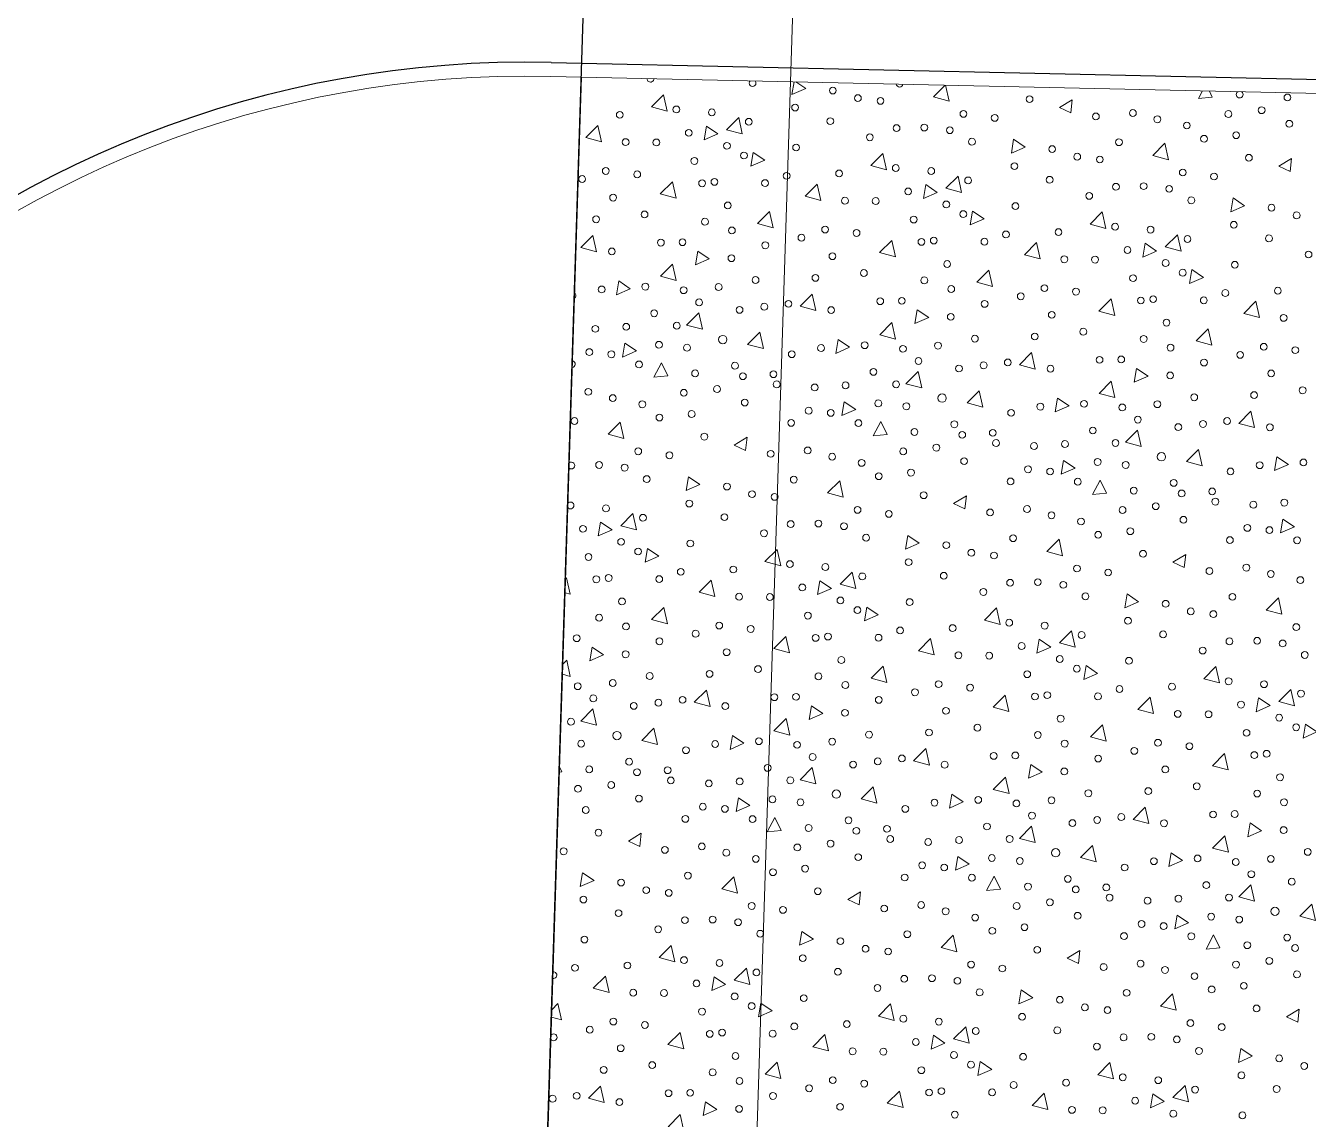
# Model space of a CAD drawing. Extents: x 2536801 to 2538856, y 7112140 to 7131569.
# Drawn here: x 2538012.1 to 2538073.4, y 7124923.5 to 7124975.8 of the extents above; entities that cross this region are included whole.
import ezdxf

# ---------------------------------------------------------------- set-up
doc = ezdxf.new("R2010")
doc.units = 0
doc.header["$LTSCALE"] = 100
doc.header["$MEASUREMENT"] = 0
for name, color, linetype, lineweight in [('D_BOC_XST', 4, 'Continuous', 13), ('D_EOS_ML', 7, 'Continuous', 30), ('D_EOT_ML', 7, 'Continuous', 13), ('D_FOC_XST', 4, 'Continuous', 30), ('D_RIPRAP_1', 7, 'Continuous', 0)]:
    doc.layers.add(name, color=color, linetype=linetype, lineweight=lineweight)

msp = doc.modelspace()

# ---------------------------------------------------------------- linework, layer by layer
at = {"layer": 'D_BOC_XST', "linetype": 'Continuous', "lineweight": 0}
for p, q in [((2538037.202, 7124973.367), (2538038.671, 7124973.335)), ((2538038.671, 7124973.335), (2538196.596, 7124969.806))]:
    msp.add_line(p, q, dxfattribs=at)
at = {"layer": 'D_BOC_XST', "lineweight": 0}
msp.add_arc((2538036.1, 7124924.047), 49.333, 88.72014, 178.17481, dxfattribs=at)
at = {"layer": 'D_EOS_ML'}
msp.add_line((2538014.159, 7124204.031), (2538043.504, 7125125.023), dxfattribs=at)
at = {"layer": 'D_EOT_ML'}
msp.add_line((2538025.214, 7124236.955), (2538052.441, 7125091.521), dxfattribs=at)
at = {"layer": 'D_FOC_XST', "linetype": 'Continuous'}
msp.add_line((2538037.217, 7124974.034), (2538038.692, 7124974.001), dxfattribs=at)
at = {"layer": 'D_FOC_XST'}
msp.add_line((2538038.692, 7124974.001), (2538195.944, 7124970.488), dxfattribs=at)
msp.add_arc((2538036.1, 7124924.047), 50, 88.71984, 178.1749, dxfattribs=at)
at = {"layer": 'D_RIPRAP_1', "color": 7, "linetype": 'Continuous', "lineweight": 0}
for p, q in [((2538035.77, 7124882.289), (2538038.671, 7124973.335)), ((2538038.671, 7124973.335), (2538195.262, 7124969.836)), ((2538061.528, 7124971.871), (2538062.141, 7124972.244)), ((2538062.141, 7124972.244), (2538062.065, 7124971.616)), ((2538062.065, 7124971.616), (2538061.528, 7124971.871)), ((2538072.016, 7124969.069), (2538072.629, 7124969.441)), ((2538072.553, 7124968.813), (2538072.016, 7124969.069)), ((2538072.629, 7124969.441), (2538072.553, 7124968.813)), ((2538045.98, 7124955.737), (2538046.593, 7124956.109)), ((2538046.593, 7124956.109), (2538046.516, 7124955.482)), ((2538046.516, 7124955.482), (2538045.98, 7124955.737)), ((2538056.468, 7124952.934), (2538057.08, 7124953.306)), ((2538057.004, 7124952.679), (2538056.468, 7124952.934)), ((2538057.08, 7124953.306), (2538057.004, 7124952.679)), ((2538066.955, 7124950.131), (2538067.568, 7124950.504)), ((2538067.568, 7124950.504), (2538067.492, 7124949.876)), ((2538067.492, 7124949.876), (2538066.955, 7124950.131)), ((2538040.919, 7124936.799), (2538041.532, 7124937.172)), ((2538041.532, 7124937.172), (2538041.455, 7124936.544)), ((2538041.455, 7124936.544), (2538040.919, 7124936.799)), ((2538051.407, 7124933.997), (2538052.02, 7124934.369)), ((2538051.943, 7124933.741), (2538051.407, 7124933.997)), ((2538052.02, 7124934.369), (2538051.943, 7124933.741)), ((2538061.895, 7124931.194), (2538062.508, 7124931.566)), ((2538062.508, 7124931.566), (2538062.431, 7124930.939)), ((2538062.431, 7124930.939), (2538061.895, 7124931.194)), ((2538072.383, 7124928.391), (2538072.995, 7124928.763)), ((2538072.995, 7124928.763), (2538072.919, 7124928.136)), ((2538072.919, 7124928.136), (2538072.383, 7124928.391))]:
    msp.add_line(p, q, dxfattribs=at)
at = {"layer": 'D_RIPRAP_1', "color": 7, "linetype": 'Continuous', "lineweight": 0, "flags": 128}
for points in [[(2538048.928, 7124973.106), (2538049.398, 7124972.788), (2538048.738, 7124972.497), (2538048.84, 7124973.107)], [(2538056.083, 7124972.946), (2538056.25, 7124972.185), (2538055.499, 7124972.386), (2538056.057, 7124972.946)], [(2538068.693, 7124972.664), (2538068.834, 7124972.376), (2538068.168, 7124972.308), (2538068.361, 7124972.671)], [(2538037.906, 7124949.333), (2538037.961, 7124949.388), (2538038.132, 7124948.605), (2538037.885, 7124948.671)], [(2538037.776, 7124945.263), (2538037.967, 7124945.455), (2538038.139, 7124944.672), (2538037.761, 7124944.773)], [(2538037.62, 7124940.346), (2538037.737, 7124940.107), (2538037.612, 7124940.094)], [(2538037.25, 7124928.732), (2538037.547, 7124929.031), (2538037.718, 7124928.248), (2538037.238, 7124928.376)]]:
    msp.add_lwpolyline(points, dxfattribs=at)
for points in [[(2538042.771, 7124971.704), (2538042.02, 7124971.905), (2538042.6, 7124972.487)], [(2538046.362, 7124970.616), (2538045.611, 7124970.817), (2538046.191, 7124971.399)], [(2538039.624, 7124970.239), (2538038.873, 7124970.44), (2538039.453, 7124971.022)], [(2538044.534, 7124970.329), (2538044.645, 7124970.991), (2538045.194, 7124970.62)], [(2538059.226, 7124969.694), (2538059.337, 7124970.356), (2538059.886, 7124969.986)], [(2538066.738, 7124969.382), (2538065.987, 7124969.583), (2538066.567, 7124970.165)], [(2538046.772, 7124969.068), (2538046.883, 7124969.73), (2538047.432, 7124969.36)], [(2538053.259, 7124968.902), (2538052.508, 7124969.102), (2538053.088, 7124969.684)], [(2538043.193, 7124967.542), (2538042.441, 7124967.743), (2538043.021, 7124968.325)], [(2538056.85, 7124967.814), (2538056.099, 7124968.015), (2538056.678, 7124968.597)], [(2538050.112, 7124967.436), (2538049.361, 7124967.637), (2538049.941, 7124968.219)], [(2538055.022, 7124967.526), (2538055.133, 7124968.188), (2538055.682, 7124967.817)], [(2538069.714, 7124966.891), (2538069.825, 7124967.553), (2538070.374, 7124967.183)], [(2538047.84, 7124966.123), (2538047.088, 7124966.323), (2538047.668, 7124966.905)], [(2538057.26, 7124966.265), (2538057.371, 7124966.927), (2538057.92, 7124966.557)], [(2538063.747, 7124966.099), (2538062.996, 7124966.3), (2538063.576, 7124966.882)], [(2538039.392, 7124964.977), (2538038.64, 7124965.178), (2538039.22, 7124965.76)], [(2538053.681, 7124964.74), (2538052.929, 7124964.94), (2538053.509, 7124965.522)], [(2538060.6, 7124964.634), (2538059.849, 7124964.834), (2538060.429, 7124965.416)], [(2538065.51, 7124964.723), (2538065.62, 7124965.385), (2538066.169, 7124965.015)], [(2538067.338, 7124965.011), (2538066.586, 7124965.212), (2538067.166, 7124965.794)], [(2538044.126, 7124964.347), (2538044.236, 7124965.009), (2538044.785, 7124964.639)], [(2538043.2, 7124963.609), (2538042.448, 7124963.81), (2538043.028, 7124964.392)], [(2538058.328, 7124963.32), (2538057.576, 7124963.521), (2538058.156, 7124964.103)], [(2538067.748, 7124963.462), (2538067.859, 7124964.124), (2538068.408, 7124963.754)], [(2538040.348, 7124962.922), (2538040.458, 7124963.584), (2538041.007, 7124963.214)], [(2538049.88, 7124962.174), (2538049.128, 7124962.375), (2538049.708, 7124962.957)], [(2538054.614, 7124961.544), (2538054.724, 7124962.206), (2538055.273, 7124961.836)], [(2538064.169, 7124961.937), (2538063.417, 7124962.138), (2538063.997, 7124962.72)], [(2538071.088, 7124961.831), (2538070.337, 7124962.032), (2538070.917, 7124962.614)], [(2538044.453, 7124961.271), (2538043.701, 7124961.472), (2538044.281, 7124962.054)], [(2538053.688, 7124960.807), (2538052.936, 7124961.007), (2538053.516, 7124961.589)], [(2538047.37, 7124960.35), (2538046.618, 7124960.551), (2538047.198, 7124961.133)], [(2538068.816, 7124960.517), (2538068.064, 7124960.718), (2538068.644, 7124961.3)], [(2538040.637, 7124959.945), (2538040.748, 7124960.607), (2538041.297, 7124960.236)], [(2538050.836, 7124960.12), (2538050.946, 7124960.781), (2538051.495, 7124960.411)], [(2538060.368, 7124959.371), (2538059.616, 7124959.572), (2538060.196, 7124960.154)], [(2538042.798, 7124959.044), (2538042.131, 7124958.976), (2538042.495, 7124959.662)], [(2538054.941, 7124958.468), (2538054.189, 7124958.669), (2538054.769, 7124959.251)], [(2538065.102, 7124958.742), (2538065.212, 7124959.404), (2538065.761, 7124959.033)], [(2538064.176, 7124958.004), (2538063.424, 7124958.205), (2538064.004, 7124958.787)], [(2538057.858, 7124957.547), (2538057.106, 7124957.748), (2538057.686, 7124958.33)], [(2538061.324, 7124957.317), (2538061.434, 7124957.979), (2538061.983, 7124957.608)], [(2538051.125, 7124957.142), (2538051.235, 7124957.804), (2538051.784, 7124957.434)], [(2538070.856, 7124956.568), (2538070.104, 7124956.769), (2538070.684, 7124957.351)], [(2538040.702, 7124956.05), (2538039.95, 7124956.251), (2538040.53, 7124956.833)], [(2538053.286, 7124956.242), (2538052.619, 7124956.173), (2538052.983, 7124956.859)], [(2538065.428, 7124955.665), (2538064.677, 7124955.866), (2538065.257, 7124956.448)], [(2538068.346, 7124954.745), (2538067.594, 7124954.945), (2538068.174, 7124955.527)], [(2538061.613, 7124954.339), (2538061.723, 7124955.001), (2538062.272, 7124954.631)], [(2538071.812, 7124954.514), (2538071.922, 7124955.176), (2538072.471, 7124954.806)], [(2538043.677, 7124953.559), (2538043.788, 7124954.221), (2538044.337, 7124953.851)], [(2538051.189, 7124953.247), (2538050.438, 7124953.448), (2538051.018, 7124954.03)], [(2538063.774, 7124953.439), (2538063.107, 7124953.37), (2538063.471, 7124954.056)], [(2538041.301, 7124951.679), (2538040.55, 7124951.88), (2538041.13, 7124952.462)], [(2538039.473, 7124951.391), (2538039.584, 7124952.053), (2538040.133, 7124951.683)], [(2538072.101, 7124951.536), (2538072.211, 7124952.198), (2538072.76, 7124951.828)], [(2538054.165, 7124950.757), (2538054.276, 7124951.418), (2538054.825, 7124951.048)], [(2538061.677, 7124950.444), (2538060.926, 7124950.645), (2538061.506, 7124951.227)], [(2538041.711, 7124950.131), (2538041.822, 7124950.793), (2538042.371, 7124950.422)], [(2538048.198, 7124949.964), (2538047.447, 7124950.165), (2538048.027, 7124950.747)], [(2538045.051, 7124948.499), (2538044.3, 7124948.7), (2538044.88, 7124949.282)], [(2538049.961, 7124948.588), (2538050.072, 7124949.25), (2538050.621, 7124948.88)], [(2538051.789, 7124948.876), (2538051.038, 7124949.077), (2538051.618, 7124949.659)], [(2538064.653, 7124947.954), (2538064.764, 7124948.616), (2538065.313, 7124948.245)], [(2538072.165, 7124947.642), (2538071.414, 7124947.843), (2538071.994, 7124948.425)], [(2538042.779, 7124947.185), (2538042.028, 7124947.386), (2538042.608, 7124947.968)], [(2538052.199, 7124947.328), (2538052.31, 7124947.99), (2538052.859, 7124947.619)], [(2538058.686, 7124947.161), (2538057.935, 7124947.362), (2538058.515, 7124947.944)], [(2538062.277, 7124946.073), (2538061.526, 7124946.274), (2538062.106, 7124946.856)], [(2538048.62, 7124945.802), (2538047.869, 7124946.003), (2538048.448, 7124946.585)], [(2538055.539, 7124945.696), (2538054.788, 7124945.897), (2538055.368, 7124946.479)], [(2538060.449, 7124945.786), (2538060.56, 7124946.448), (2538061.109, 7124946.077)], [(2538039.065, 7124945.41), (2538039.176, 7124946.072), (2538039.725, 7124945.701)], [(2538053.267, 7124944.382), (2538052.516, 7124944.583), (2538053.095, 7124945.165)], [(2538062.687, 7124944.525), (2538062.798, 7124945.187), (2538063.347, 7124944.817)], [(2538069.174, 7124944.359), (2538068.423, 7124944.559), (2538069.003, 7124945.141)], [(2538044.819, 7124943.237), (2538044.067, 7124943.437), (2538044.647, 7124944.02)], [(2538059.108, 7124942.999), (2538058.357, 7124943.2), (2538058.936, 7124943.782)], [(2538072.765, 7124943.271), (2538072.014, 7124943.471), (2538072.593, 7124944.053)], [(2538039.392, 7124942.333), (2538038.64, 7124942.534), (2538039.22, 7124943.116)], [(2538049.553, 7124942.607), (2538049.664, 7124943.269), (2538050.213, 7124942.899)], [(2538066.027, 7124942.893), (2538065.276, 7124943.094), (2538065.856, 7124943.676)], [(2538070.937, 7124942.983), (2538071.048, 7124943.645), (2538071.597, 7124943.274)], [(2538048.627, 7124941.869), (2538047.875, 7124942.07), (2538048.455, 7124942.652)], [(2538042.309, 7124941.413), (2538041.557, 7124941.614), (2538042.137, 7124942.196)], [(2538063.755, 7124941.579), (2538063.003, 7124941.78), (2538063.583, 7124942.362)], [(2538073.175, 7124941.722), (2538073.286, 7124942.384), (2538073.835, 7124942.014)], [(2538045.775, 7124941.182), (2538045.886, 7124941.844), (2538046.435, 7124941.474)], [(2538055.307, 7124940.434), (2538054.555, 7124940.635), (2538055.135, 7124941.217)], [(2538069.596, 7124940.197), (2538068.844, 7124940.397), (2538069.424, 7124940.979)], [(2538049.88, 7124939.53), (2538049.128, 7124939.731), (2538049.708, 7124940.313)], [(2538060.041, 7124939.804), (2538060.151, 7124940.466), (2538060.7, 7124940.096)], [(2538059.115, 7124939.066), (2538058.363, 7124939.267), (2538058.943, 7124939.849)], [(2538046.064, 7124938.205), (2538046.175, 7124938.866), (2538046.724, 7124938.496)], [(2538052.797, 7124938.61), (2538052.045, 7124938.811), (2538052.625, 7124939.393)], [(2538056.263, 7124938.379), (2538056.374, 7124939.041), (2538056.923, 7124938.671)], [(2538065.795, 7124937.631), (2538065.043, 7124937.832), (2538065.623, 7124938.414)], [(2538048.225, 7124937.304), (2538047.559, 7124937.236), (2538047.922, 7124937.921)], [(2538070.529, 7124937.001), (2538070.639, 7124937.663), (2538071.188, 7124937.293)], [(2538060.368, 7124936.728), (2538059.616, 7124936.928), (2538060.196, 7124937.51)], [(2538069.603, 7124936.263), (2538068.851, 7124936.464), (2538069.431, 7124937.046)], [(2538063.285, 7124935.807), (2538062.533, 7124936.008), (2538063.113, 7124936.59)], [(2538056.552, 7124935.402), (2538056.663, 7124936.064), (2538057.212, 7124935.693)], [(2538066.751, 7124935.577), (2538066.861, 7124936.238), (2538067.41, 7124935.868)], [(2538038.616, 7124934.622), (2538038.727, 7124935.284), (2538039.276, 7124934.913)], [(2538046.129, 7124934.31), (2538045.377, 7124934.511), (2538045.957, 7124935.093)], [(2538058.713, 7124934.501), (2538058.046, 7124934.433), (2538058.41, 7124935.119)], [(2538070.856, 7124933.925), (2538070.104, 7124934.126), (2538070.684, 7124934.708)], [(2538073.773, 7124933.004), (2538073.021, 7124933.205), (2538073.601, 7124933.787)], [(2538067.04, 7124932.599), (2538067.15, 7124933.261), (2538067.7, 7124932.891)], [(2538049.104, 7124931.819), (2538049.215, 7124932.481), (2538049.764, 7124932.111)], [(2538056.617, 7124931.507), (2538055.865, 7124931.708), (2538056.445, 7124932.29)], [(2538069.201, 7124931.699), (2538068.534, 7124931.63), (2538068.898, 7124932.316)], [(2538043.138, 7124931.027), (2538042.386, 7124931.228), (2538042.966, 7124931.81)], [(2538039.991, 7124929.562), (2538039.239, 7124929.762), (2538039.819, 7124930.344)], [(2538044.9, 7124929.651), (2538045.011, 7124930.313), (2538045.56, 7124929.943)], [(2538046.728, 7124929.939), (2538045.977, 7124930.14), (2538046.557, 7124930.722)], [(2538059.592, 7124929.016), (2538059.703, 7124929.678), (2538060.252, 7124929.308)], [(2538047.139, 7124928.39), (2538047.249, 7124929.052), (2538047.798, 7124928.682)], [(2538067.105, 7124928.704), (2538066.353, 7124928.905), (2538066.933, 7124929.487)], [(2538053.626, 7124928.224), (2538052.874, 7124928.425), (2538053.454, 7124929.007)], [(2538057.216, 7124927.136), (2538056.465, 7124927.337), (2538057.045, 7124927.919)], [(2538043.559, 7124926.865), (2538042.808, 7124927.066), (2538043.388, 7124927.648)], [(2538050.479, 7124926.759), (2538049.727, 7124926.96), (2538050.307, 7124927.542)], [(2538055.388, 7124926.848), (2538055.499, 7124927.51), (2538056.048, 7124927.14)], [(2538070.08, 7124926.213), (2538070.191, 7124926.875), (2538070.74, 7124926.505)], [(2538048.206, 7124925.445), (2538047.455, 7124925.646), (2538048.035, 7124926.228)], [(2538057.627, 7124925.588), (2538057.737, 7124926.249), (2538058.286, 7124925.879)], [(2538064.113, 7124925.421), (2538063.362, 7124925.622), (2538063.942, 7124926.204)], [(2538039.758, 7124924.299), (2538039.006, 7124924.5), (2538039.586, 7124925.082)], [(2538054.047, 7124924.062), (2538053.296, 7124924.263), (2538053.876, 7124924.845)], [(2538060.966, 7124923.956), (2538060.215, 7124924.157), (2538060.795, 7124924.739)], [(2538067.704, 7124924.333), (2538066.953, 7124924.534), (2538067.533, 7124925.116)], [(2538044.492, 7124923.67), (2538044.603, 7124924.332), (2538045.152, 7124923.961)], [(2538065.876, 7124924.045), (2538065.987, 7124924.707), (2538066.536, 7124924.337)], [(2538043.566, 7124922.932), (2538042.814, 7124923.133), (2538043.394, 7124923.715)]]:
    msp.add_lwpolyline(points, close=True, dxfattribs=at)
at = {"layer": 'D_RIPRAP_1', "color": 7, "linetype": 'Continuous', "lineweight": 0}
for centre, radius in [((2538050.69, 7124972.689), 0.163), ((2538043.211, 7124971.784), 0.163), ((2538048.887, 7124971.875), 0.163), ((2538051.889, 7124972.326), 0.163), ((2538052.97, 7124972.194), 0.163), ((2538060.096, 7124972.275), 0.163), ((2538072.428, 7124972.36), 0.163), ((2538040.504, 7124971.526), 0.163), ((2538044.906, 7124971.643), 0.163), ((2538046.672, 7124971.194), 0.163), ((2538050.568, 7124971.225), 0.163), ((2538056.935, 7124971.571), 0.163), ((2538058.429, 7124971.381), 0.163), ((2538063.27, 7124971.449), 0.163), ((2538065.037, 7124971.613), 0.163), ((2538066.207, 7124971.313), 0.163), ((2538069.603, 7124971.566), 0.163), ((2538071.192, 7124971.746), 0.163), ((2538043.804, 7124970.667), 0.163), ((2538053.739, 7124970.891), 0.163), ((2538055.065, 7124970.918), 0.163), ((2538056.284, 7124970.791), 0.163), ((2538067.618, 7124971.016), 0.163), ((2538069.976, 7124970.552), 0.163), ((2538072.516, 7124971.1), 0.163), ((2538040.782, 7124970.224), 0.163), ((2538042.253, 7124970.207), 0.163), ((2538045.628, 7124970.045), 0.163), ((2538048.935, 7124969.964), 0.163), ((2538052.461, 7124970.452), 0.163), ((2538057.342, 7124970.241), 0.163), ((2538064.372, 7124970.217), 0.163), ((2538068.438, 7124970.381), 0.163), ((2538046.442, 7124969.583), 0.163), ((2538061.178, 7124969.887), 0.163), ((2538062.377, 7124969.523), 0.163), ((2538063.457, 7124969.391), 0.163), ((2538070.584, 7124969.472), 0.163), ((2538039.833, 7124968.844), 0.163), ((2538044.07, 7124969.32), 0.163), ((2538050.992, 7124968.723), 0.163), ((2538053.699, 7124968.981), 0.163), ((2538055.394, 7124968.84), 0.163), ((2538059.375, 7124969.073), 0.163), ((2538067.423, 7124968.768), 0.163), ((2538038.702, 7124968.455), 0.163), ((2538041.338, 7124968.68), 0.163), ((2538044.441, 7124968.254), 0.163), ((2538045.03, 7124968.319), 0.163), ((2538047.451, 7124968.261), 0.163), ((2538048.482, 7124968.611), 0.163), ((2538057.16, 7124968.391), 0.163), ((2538061.056, 7124968.422), 0.163), ((2538065.553, 7124968.115), 0.163), ((2538068.917, 7124968.578), 0.163), ((2538040.184, 7124967.568), 0.163), ((2538054.292, 7124967.864), 0.163), ((2538062.949, 7124967.65), 0.163), ((2538064.227, 7124968.088), 0.163), ((2538066.772, 7124967.988), 0.163), ((2538045.669, 7124967.195), 0.163), ((2538051.27, 7124967.421), 0.163), ((2538052.741, 7124967.405), 0.163), ((2538056.116, 7124967.242), 0.163), ((2538059.423, 7124967.161), 0.163), ((2538067.829, 7124967.438), 0.163), ((2538071.666, 7124967.084), 0.163), ((2538039.371, 7124966.533), 0.163), ((2538041.689, 7124966.762), 0.163), ((2538044.577, 7124966.415), 0.163), ((2538054.558, 7124966.518), 0.163), ((2538056.93, 7124966.78), 0.163), ((2538069.863, 7124966.27), 0.163), ((2538072.865, 7124966.72), 0.163), ((2538045.863, 7124965.999), 0.163), ((2538049.19, 7124965.652), 0.163), ((2538050.321, 7124966.041), 0.163), ((2538051.826, 7124965.877), 0.163), ((2538058.97, 7124965.808), 0.163), ((2538061.48, 7124965.92), 0.163), ((2538064.187, 7124966.178), 0.163), ((2538065.882, 7124966.038), 0.163), ((2538042.469, 7124965.415), 0.163), ((2538043.503, 7124965.435), 0.163), ((2538047.462, 7124965.288), 0.163), ((2538054.929, 7124965.452), 0.163), ((2538055.518, 7124965.516), 0.163), ((2538057.939, 7124965.459), 0.163), ((2538064.78, 7124965.061), 0.163), ((2538067.648, 7124965.588), 0.163), ((2538071.544, 7124965.62), 0.163), ((2538040.123, 7124964.993), 0.163), ((2538045.843, 7124964.669), 0.163), ((2538050.672, 7124964.765), 0.163), ((2538061.758, 7124964.618), 0.163), ((2538063.229, 7124964.602), 0.163), ((2538066.604, 7124964.439), 0.163), ((2538073.437, 7124964.847), 0.163), ((2538052.177, 7124963.96), 0.163), ((2538056.157, 7124964.393), 0.163), ((2538067.418, 7124963.977), 0.163), ((2538069.911, 7124964.358), 0.163), ((2538041.727, 7124963.312), 0.163), ((2538045.231, 7124963.292), 0.163), ((2538046.995, 7124963.626), 0.163), ((2538049.859, 7124963.73), 0.163), ((2538055.065, 7124963.612), 0.163), ((2538056.351, 7124963.196), 0.163), ((2538060.809, 7124963.238), 0.163), ((2538065.046, 7124963.715), 0.163), ((2538039.638, 7124963.178), 0.163), ((2538043.555, 7124963.14), 0.163), ((2538052.957, 7124962.612), 0.163), ((2538053.991, 7124962.632), 0.163), ((2538059.678, 7124962.849), 0.163), ((2538062.314, 7124963.074), 0.163), ((2538065.417, 7124962.649), 0.163), ((2538066.006, 7124962.713), 0.163), ((2538068.427, 7124962.656), 0.163), ((2538069.458, 7124963.005), 0.163), ((2538071.968, 7124963.117), 0.163), ((2538042.147, 7124962.038), 0.163), ((2538044.298, 7124962.558), 0.163), ((2538046.232, 7124962.199), 0.163), ((2538047.414, 7124962.351), 0.163), ((2538048.567, 7124962.49), 0.163), ((2538050.611, 7124962.19), 0.163), ((2538057.95, 7124962.485), 0.163), ((2538040.812, 7124961.391), 0.163), ((2538043.229, 7124961.442), 0.163), ((2538056.331, 7124961.866), 0.163), ((2538061.16, 7124961.963), 0.163), ((2538066.645, 7124961.59), 0.163), ((2538072.246, 7124961.816), 0.163), ((2538039.335, 7124961.293), 0.163), ((2538045.429, 7124960.782), 0.199), ((2538057.483, 7124960.823), 0.163), ((2538060.347, 7124960.927), 0.163), ((2538062.665, 7124961.157), 0.163), ((2538065.553, 7124960.809), 0.163), ((2538039.048, 7124960.181), 0.163), ((2538042.377, 7124960.531), 0.163), ((2538043.718, 7124960.39), 0.163), ((2538050.126, 7124960.376), 0.163), ((2538052.215, 7124960.509), 0.163), ((2538054.043, 7124960.337), 0.163), ((2538055.719, 7124960.489), 0.163), ((2538066.839, 7124960.393), 0.163), ((2538071.297, 7124960.436), 0.163), ((2538072.802, 7124960.272), 0.163), ((2538040.103, 7124960.077), 0.163), ((2538041.426, 7124959.589), 0.163), ((2538046.012, 7124959.531), 0.163), ((2538048.728, 7124960.078), 0.163), ((2538054.786, 7124959.755), 0.163), ((2538057.902, 7124959.548), 0.163), ((2538059.055, 7124959.687), 0.163), ((2538063.445, 7124959.81), 0.163), ((2538064.479, 7124959.829), 0.163), ((2538068.438, 7124959.682), 0.163), ((2538070.166, 7124960.046), 0.163), ((2538044.105, 7124959.163), 0.163), ((2538046.391, 7124959.028), 0.163), ((2538047.851, 7124959.122), 0.163), ((2538052.634, 7124959.235), 0.163), ((2538056.72, 7124959.396), 0.163), ((2538061.099, 7124959.387), 0.163), ((2538066.819, 7124959.063), 0.163), ((2538071.648, 7124959.16), 0.163), ((2538045.155, 7124958.414), 0.163), ((2538048.007, 7124958.636), 0.163), ((2538049.823, 7124958.49), 0.163), ((2538051.3, 7124958.588), 0.163), ((2538053.717, 7124958.639), 0.163), ((2538073.153, 7124958.354), 0.163), ((2538039, 7124958.281), 0.163), ((2538040.17, 7124957.981), 0.163), ((2538041.581, 7124957.684), 0.163), ((2538043.567, 7124958.234), 0.163), ((2538046.479, 7124957.769), 0.163), ((2538052.865, 7124957.729), 0.163), ((2538055.917, 7124957.979), 0.199), ((2538062.703, 7124957.706), 0.163), ((2538066.207, 7124957.687), 0.163), ((2538067.971, 7124958.02), 0.163), ((2538070.835, 7124958.125), 0.163), ((2538043.939, 7124957.22), 0.163), ((2538049.536, 7124957.378), 0.163), ((2538050.591, 7124957.274), 0.163), ((2538054.206, 7124957.588), 0.163), ((2538059.216, 7124957.276), 0.163), ((2538060.614, 7124957.573), 0.163), ((2538064.531, 7124957.534), 0.163), ((2538038.335, 7124956.885), 0.163), ((2538042.401, 7124957.049), 0.163), ((2538048.699, 7124956.796), 0.163), ((2538051.914, 7124956.786), 0.163), ((2538056.5, 7124956.728), 0.163), ((2538065.274, 7124956.953), 0.163), ((2538067.208, 7124956.593), 0.163), ((2538068.39, 7124956.745), 0.163), ((2538069.543, 7124956.884), 0.163), ((2538071.587, 7124956.584), 0.163), ((2538044.547, 7124956.14), 0.163), ((2538054.593, 7124956.36), 0.163), ((2538056.879, 7124956.225), 0.163), ((2538058.339, 7124956.32), 0.163), ((2538058.495, 7124955.833), 0.163), ((2538063.122, 7124956.432), 0.163), ((2538064.205, 7124955.837), 0.163), ((2538041.386, 7124955.436), 0.163), ((2538042.88, 7124955.246), 0.163), ((2538047.722, 7124955.315), 0.163), ((2538049.488, 7124955.478), 0.163), ((2538054.055, 7124955.432), 0.163), ((2538055.643, 7124955.612), 0.163), ((2538060.311, 7124955.687), 0.163), ((2538061.788, 7124955.785), 0.163), ((2538039.516, 7124954.783), 0.163), ((2538040.735, 7124954.656), 0.163), ((2538050.658, 7124955.178), 0.163), ((2538052.069, 7124954.882), 0.163), ((2538056.967, 7124954.966), 0.163), ((2538063.353, 7124954.926), 0.163), ((2538064.694, 7124954.785), 0.163), ((2538066.405, 7124955.176), 0.199), ((2538071.102, 7124954.77), 0.163), ((2538073.191, 7124954.903), 0.163), ((2538041.793, 7124954.106), 0.163), ((2538048.823, 7124954.083), 0.163), ((2538052.889, 7124954.246), 0.163), ((2538054.427, 7124954.417), 0.163), ((2538059.187, 7124953.994), 0.163), ((2538060.024, 7124954.575), 0.163), ((2538061.079, 7124954.472), 0.163), ((2538069.704, 7124954.473), 0.163), ((2538045.629, 7124953.752), 0.163), ((2538046.828, 7124953.388), 0.163), ((2538062.402, 7124953.983), 0.163), ((2538065.081, 7124953.557), 0.163), ((2538066.988, 7124953.925), 0.163), ((2538067.367, 7124953.422), 0.163), ((2538068.827, 7124953.517), 0.163), ((2538043.826, 7124952.938), 0.163), ((2538047.909, 7124953.257), 0.163), ((2538055.035, 7124953.337), 0.163), ((2538066.131, 7124952.809), 0.163), ((2538068.983, 7124953.03), 0.163), ((2538070.799, 7124952.884), 0.163), ((2538072.276, 7124952.982), 0.163), ((2538039.845, 7124952.706), 0.163), ((2538041.611, 7124952.257), 0.163), ((2538045.507, 7124952.288), 0.163), ((2538051.874, 7124952.634), 0.163), ((2538053.368, 7124952.444), 0.163), ((2538058.21, 7124952.512), 0.163), ((2538059.976, 7124952.675), 0.163), ((2538061.146, 7124952.375), 0.163), ((2538064.543, 7124952.629), 0.163), ((2538067.455, 7124952.163), 0.163), ((2538038.744, 7124951.729), 0.163), ((2538048.678, 7124951.954), 0.163), ((2538050.004, 7124951.98), 0.163), ((2538051.223, 7124951.853), 0.163), ((2538062.557, 7124952.079), 0.163), ((2538064.915, 7124951.614), 0.163), ((2538070.512, 7124951.773), 0.163), ((2538071.567, 7124951.669), 0.163), ((2538040.567, 7124951.107), 0.163), ((2538043.874, 7124951.027), 0.163), ((2538047.4, 7124951.515), 0.163), ((2538052.281, 7124951.304), 0.163), ((2538056.117, 7124950.949), 0.163), ((2538059.311, 7124951.28), 0.163), ((2538063.377, 7124951.444), 0.163), ((2538069.675, 7124951.191), 0.163), ((2538072.89, 7124951.181), 0.163), ((2538039.009, 7124950.383), 0.163), ((2538041.381, 7124950.645), 0.163), ((2538057.316, 7124950.585), 0.163), ((2538058.397, 7124950.454), 0.163), ((2538065.523, 7124950.535), 0.163), ((2538045.931, 7124949.785), 0.163), ((2538048.638, 7124950.043), 0.163), ((2538050.333, 7124949.903), 0.163), ((2538054.314, 7124950.135), 0.163), ((2538062.362, 7124949.831), 0.163), ((2538068.698, 7124949.709), 0.163), ((2538070.464, 7124949.873), 0.163), ((2538039.38, 7124949.317), 0.163), ((2538039.969, 7124949.381), 0.163), ((2538042.39, 7124949.324), 0.163), ((2538043.421, 7124949.674), 0.163), ((2538052.099, 7124949.454), 0.163), ((2538055.995, 7124949.485), 0.163), ((2538059.166, 7124949.151), 0.163), ((2538060.492, 7124949.178), 0.163), ((2538063.856, 7124949.641), 0.163), ((2538071.634, 7124949.572), 0.163), ((2538073.045, 7124949.276), 0.163), ((2538046.209, 7124948.484), 0.163), ((2538049.232, 7124948.926), 0.163), ((2538057.888, 7124948.712), 0.163), ((2538061.711, 7124949.051), 0.163), ((2538062.769, 7124948.501), 0.163), ((2538069.799, 7124948.477), 0.163), ((2538040.609, 7124948.258), 0.163), ((2538047.68, 7124948.467), 0.163), ((2538051.055, 7124948.304), 0.163), ((2538054.362, 7124948.224), 0.163), ((2538066.605, 7124948.146), 0.163), ((2538039.516, 7124947.478), 0.163), ((2538049.497, 7124947.58), 0.163), ((2538051.869, 7124947.843), 0.163), ((2538064.802, 7124947.332), 0.163), ((2538067.804, 7124947.782), 0.163), ((2538068.885, 7124947.651), 0.163), ((2538040.802, 7124947.061), 0.163), ((2538044.129, 7124946.715), 0.163), ((2538045.26, 7124947.104), 0.163), ((2538046.765, 7124946.94), 0.163), ((2538053.909, 7124946.871), 0.163), ((2538056.419, 7124946.983), 0.163), ((2538059.126, 7124947.241), 0.163), ((2538060.821, 7124947.1), 0.163), ((2538062.587, 7124946.651), 0.163), ((2538066.483, 7124946.682), 0.163), ((2538072.85, 7124947.028), 0.163), ((2538038.443, 7124946.497), 0.163), ((2538042.401, 7124946.35), 0.163), ((2538049.868, 7124946.514), 0.163), ((2538050.457, 7124946.578), 0.163), ((2538052.878, 7124946.521), 0.163), ((2538059.719, 7124946.123), 0.163), ((2538069.654, 7124946.348), 0.163), ((2538070.98, 7124946.375), 0.163), ((2538072.199, 7124946.248), 0.163), ((2538040.782, 7124945.731), 0.163), ((2538045.611, 7124945.828), 0.163), ((2538051.097, 7124945.455), 0.163), ((2538056.697, 7124945.681), 0.163), ((2538058.168, 7124945.664), 0.163), ((2538061.543, 7124945.502), 0.163), ((2538064.85, 7124945.421), 0.163), ((2538068.376, 7124945.909), 0.163), ((2538073.257, 7124945.698), 0.163), ((2538044.798, 7124944.793), 0.163), ((2538047.116, 7124945.022), 0.163), ((2538062.357, 7124945.04), 0.163), ((2538038.494, 7124944.202), 0.163), ((2538040.17, 7124944.355), 0.163), ((2538041.934, 7124944.689), 0.163), ((2538050.004, 7124944.675), 0.163), ((2538051.29, 7124944.259), 0.163), ((2538055.748, 7124944.301), 0.163), ((2538059.985, 7124944.777), 0.163), ((2538066.907, 7124944.18), 0.163), ((2538069.614, 7124944.438), 0.163), ((2538071.309, 7124944.297), 0.163), ((2538039.237, 7124943.621), 0.163), ((2538047.896, 7124943.675), 0.163), ((2538048.931, 7124943.695), 0.163), ((2538054.617, 7124943.912), 0.163), ((2538057.253, 7124944.137), 0.163), ((2538060.356, 7124943.711), 0.163), ((2538060.945, 7124943.776), 0.163), ((2538063.366, 7124943.718), 0.163), ((2538064.397, 7124944.068), 0.163), ((2538073.075, 7124943.848), 0.163), ((2538041.172, 7124943.261), 0.163), ((2538042.353, 7124943.413), 0.163), ((2538043.506, 7124943.552), 0.163), ((2538045.55, 7124943.252), 0.163), ((2538052.889, 7124943.548), 0.163), ((2538056.099, 7124943.025), 0.163), ((2538070.207, 7124943.321), 0.163), ((2538038.169, 7124942.505), 0.163), ((2538051.27, 7124942.929), 0.163), ((2538061.584, 7124942.652), 0.163), ((2538067.185, 7124942.878), 0.163), ((2538068.656, 7124942.862), 0.163), ((2538072.031, 7124942.699), 0.163), ((2538040.369, 7124941.844), 0.199), ((2538052.422, 7124941.886), 0.163), ((2538055.286, 7124941.99), 0.163), ((2538057.604, 7124942.219), 0.163), ((2538060.492, 7124941.872), 0.163), ((2538070.473, 7124941.974), 0.163), ((2538072.845, 7124942.237), 0.163), ((2538038.658, 7124941.453), 0.163), ((2538043.667, 7124941.141), 0.163), ((2538045.065, 7124941.438), 0.163), ((2538047.154, 7124941.571), 0.163), ((2538048.982, 7124941.4), 0.163), ((2538050.658, 7124941.552), 0.163), ((2538061.778, 7124941.456), 0.163), ((2538066.236, 7124941.498), 0.163), ((2538067.741, 7124941.334), 0.163), ((2538040.951, 7124940.594), 0.163), ((2538049.725, 7124940.818), 0.163), ((2538052.841, 7124940.61), 0.163), ((2538053.994, 7124940.75), 0.163), ((2538058.384, 7124940.872), 0.163), ((2538059.419, 7124940.892), 0.163), ((2538063.377, 7124940.745), 0.163), ((2538065.105, 7124941.109), 0.163), ((2538070.844, 7124940.908), 0.163), ((2538071.433, 7124940.973), 0.163), ((2538039.044, 7124940.226), 0.163), ((2538041.33, 7124940.091), 0.163), ((2538042.79, 7124940.185), 0.163), ((2538047.574, 7124940.298), 0.163), ((2538051.66, 7124940.458), 0.163), ((2538056.038, 7124940.45), 0.163), ((2538061.758, 7124940.126), 0.163), ((2538066.587, 7124940.222), 0.163), ((2538038.506, 7124939.297), 0.163), ((2538040.094, 7124939.477), 0.163), ((2538042.946, 7124939.698), 0.163), ((2538044.762, 7124939.552), 0.163), ((2538046.239, 7124939.65), 0.163), ((2538048.656, 7124939.702), 0.163), ((2538068.092, 7124939.417), 0.163), ((2538072.072, 7124939.849), 0.163), ((2538041.418, 7124938.831), 0.163), ((2538047.804, 7124938.791), 0.163), ((2538050.857, 7124939.042), 0.199), ((2538057.642, 7124938.768), 0.163), ((2538061.146, 7124938.749), 0.163), ((2538062.91, 7124939.083), 0.163), ((2538065.774, 7124939.187), 0.163), ((2538070.98, 7124939.069), 0.163), ((2538038.878, 7124938.282), 0.163), ((2538044.475, 7124938.441), 0.163), ((2538045.53, 7124938.337), 0.163), ((2538049.145, 7124938.65), 0.163), ((2538054.155, 7124938.338), 0.163), ((2538055.553, 7124938.635), 0.163), ((2538059.47, 7124938.597), 0.163), ((2538068.872, 7124938.069), 0.163), ((2538069.906, 7124938.089), 0.163), ((2538072.266, 7124938.653), 0.163), ((2538043.639, 7124937.859), 0.163), ((2538046.853, 7124937.849), 0.163), ((2538051.439, 7124937.791), 0.163), ((2538058.062, 7124937.495), 0.163), ((2538060.213, 7124938.015), 0.163), ((2538062.147, 7124937.656), 0.163), ((2538063.329, 7124937.808), 0.163), ((2538064.482, 7124937.947), 0.163), ((2538066.526, 7124937.647), 0.163), ((2538039.486, 7124937.203), 0.163), ((2538049.532, 7124937.423), 0.163), ((2538051.818, 7124937.288), 0.163), ((2538053.278, 7124937.382), 0.163), ((2538053.434, 7124936.895), 0.163), ((2538056.727, 7124936.848), 0.163), ((2538059.144, 7124936.899), 0.163), ((2538072.246, 7124937.323), 0.163), ((2538037.819, 7124936.309), 0.163), ((2538042.661, 7124936.377), 0.163), ((2538044.427, 7124936.541), 0.163), ((2538045.597, 7124936.241), 0.163), ((2538048.994, 7124936.494), 0.163), ((2538050.582, 7124936.674), 0.163), ((2538055.25, 7124936.75), 0.163), ((2538061.345, 7124936.239), 0.199), ((2538073.398, 7124936.28), 0.163), ((2538047.008, 7124935.944), 0.163), ((2538051.906, 7124936.028), 0.163), ((2538054.963, 7124935.638), 0.163), ((2538058.292, 7124935.988), 0.163), ((2538059.633, 7124935.847), 0.163), ((2538066.041, 7124935.833), 0.163), ((2538068.13, 7124935.966), 0.163), ((2538069.958, 7124935.794), 0.163), ((2538071.634, 7124935.946), 0.163), ((2538043.762, 7124935.145), 0.163), ((2538047.828, 7124935.309), 0.163), ((2538049.366, 7124935.48), 0.163), ((2538054.126, 7124935.056), 0.163), ((2538056.018, 7124935.534), 0.163), ((2538057.341, 7124935.046), 0.163), ((2538061.927, 7124934.988), 0.163), ((2538064.643, 7124935.535), 0.163), ((2538070.701, 7124935.212), 0.163), ((2538040.568, 7124934.815), 0.163), ((2538041.767, 7124934.451), 0.163), ((2538049.974, 7124934.4), 0.163), ((2538060.02, 7124934.62), 0.163), ((2538062.306, 7124934.485), 0.163), ((2538063.766, 7124934.579), 0.163), ((2538068.549, 7124934.692), 0.163), ((2538072.635, 7124934.853), 0.163), ((2538038.765, 7124934), 0.163), ((2538042.848, 7124934.319), 0.163), ((2538061.07, 7124933.871), 0.163), ((2538063.922, 7124934.093), 0.163), ((2538065.738, 7124933.947), 0.163), ((2538067.215, 7124934.045), 0.163), ((2538069.632, 7124934.096), 0.163), ((2538040.446, 7124933.35), 0.163), ((2538046.813, 7124933.696), 0.163), ((2538048.307, 7124933.506), 0.163), ((2538053.149, 7124933.574), 0.163), ((2538054.915, 7124933.738), 0.163), ((2538056.085, 7124933.438), 0.163), ((2538057.496, 7124933.141), 0.163), ((2538059.482, 7124933.691), 0.163), ((2538062.394, 7124933.226), 0.163), ((2538068.78, 7124933.185), 0.163), ((2538071.832, 7124933.436), 0.199), ((2538042.339, 7124932.578), 0.163), ((2538043.618, 7124933.016), 0.163), ((2538044.943, 7124933.043), 0.163), ((2538046.162, 7124932.916), 0.163), ((2538059.854, 7124932.677), 0.163), ((2538065.451, 7124932.835), 0.163), ((2538066.506, 7124932.731), 0.163), ((2538070.121, 7124933.044), 0.163), ((2538038.813, 7124932.089), 0.163), ((2538047.22, 7124932.366), 0.163), ((2538051.056, 7124932.012), 0.163), ((2538054.25, 7124932.342), 0.163), ((2538058.316, 7124932.506), 0.163), ((2538064.614, 7124932.253), 0.163), ((2538067.829, 7124932.243), 0.163), ((2538072.415, 7124932.185), 0.163), ((2538052.255, 7124931.648), 0.163), ((2538053.336, 7124931.516), 0.163), ((2538060.462, 7124931.597), 0.163), ((2538070.508, 7124931.817), 0.163), ((2538072.794, 7124931.682), 0.163), ((2538038.361, 7124930.736), 0.163), ((2538040.871, 7124930.848), 0.163), ((2538043.577, 7124931.106), 0.163), ((2538045.272, 7124930.966), 0.163), ((2538049.253, 7124931.198), 0.163), ((2538057.301, 7124930.893), 0.163), ((2538058.795, 7124930.703), 0.163), ((2538063.637, 7124930.772), 0.163), ((2538065.403, 7124930.935), 0.163), ((2538069.97, 7124930.889), 0.163), ((2538071.558, 7124931.069), 0.163), ((2538047.038, 7124930.516), 0.163), ((2538050.934, 7124930.548), 0.163), ((2538054.105, 7124930.214), 0.163), ((2538055.431, 7124930.24), 0.163), ((2538056.65, 7124930.113), 0.163), ((2538066.573, 7124930.635), 0.163), ((2538067.984, 7124930.338), 0.163), ((2538072.882, 7124930.423), 0.163), ((2538041.148, 7124929.546), 0.163), ((2538042.62, 7124929.53), 0.163), ((2538044.171, 7124929.989), 0.163), ((2538052.827, 7124929.775), 0.163), ((2538057.708, 7124929.563), 0.163), ((2538064.738, 7124929.54), 0.163), ((2538068.804, 7124929.703), 0.163), ((2538070.342, 7124929.874), 0.163), ((2538045.994, 7124929.367), 0.163), ((2538046.808, 7124928.905), 0.163), ((2538049.301, 7124929.286), 0.163), ((2538061.544, 7124929.209), 0.163), ((2538044.436, 7124928.643), 0.163), ((2538054.065, 7124928.303), 0.163), ((2538059.741, 7124928.395), 0.163), ((2538062.743, 7124928.845), 0.163), ((2538063.824, 7124928.714), 0.163), ((2538070.95, 7124928.794), 0.163), ((2538039.069, 7124927.777), 0.163), ((2538040.199, 7124928.166), 0.163), ((2538041.704, 7124928.002), 0.163), ((2538045.396, 7124927.641), 0.163), ((2538048.849, 7124927.933), 0.163), ((2538051.359, 7124928.045), 0.163), ((2538055.76, 7124928.163), 0.163), ((2538057.526, 7124927.714), 0.163), ((2538061.422, 7124927.745), 0.163), ((2538067.789, 7124928.091), 0.163), ((2538069.283, 7124927.901), 0.163), ((2538044.807, 7124927.577), 0.163), ((2538047.817, 7124927.584), 0.163), ((2538054.659, 7124927.186), 0.163), ((2538064.593, 7124927.411), 0.163), ((2538065.919, 7124927.437), 0.163), ((2538067.138, 7124927.31), 0.163), ((2538040.55, 7124926.891), 0.163), ((2538046.036, 7124926.518), 0.163), ((2538051.636, 7124926.743), 0.163), ((2538053.107, 7124926.727), 0.163), ((2538056.482, 7124926.564), 0.163), ((2538059.789, 7124926.484), 0.163), ((2538063.315, 7124926.972), 0.163), ((2538068.196, 7124926.761), 0.163), ((2538072.032, 7124926.406), 0.163), ((2538039.737, 7124925.855), 0.163), ((2538042.055, 7124926.085), 0.163), ((2538054.924, 7124925.84), 0.163), ((2538057.296, 7124926.102), 0.163), ((2538073.231, 7124926.042), 0.163), ((2538044.943, 7124925.737), 0.163), ((2538046.229, 7124925.321), 0.163), ((2538050.687, 7124925.364), 0.163), ((2538052.192, 7124925.2), 0.163), ((2538061.846, 7124925.242), 0.163), ((2538064.553, 7124925.5), 0.163), ((2538066.248, 7124925.36), 0.163), ((2538070.229, 7124925.592), 0.163), ((2538038.445, 7124924.615), 0.163), ((2538042.836, 7124924.738), 0.163), ((2538043.87, 7124924.757), 0.163), ((2538047.828, 7124924.61), 0.163), ((2538049.557, 7124924.974), 0.163), ((2538055.295, 7124924.774), 0.163), ((2538055.884, 7124924.838), 0.163), ((2538058.305, 7124924.781), 0.163), ((2538059.337, 7124925.131), 0.163), ((2538068.014, 7124924.911), 0.163), ((2538071.91, 7124924.942), 0.163), ((2538037.292, 7124924.476), 0.163), ((2538040.489, 7124924.315), 0.163), ((2538046.209, 7124923.991), 0.163), ((2538051.038, 7124924.088), 0.163), ((2538062.124, 7124923.941), 0.163), ((2538065.147, 7124924.383), 0.163), ((2538056.524, 7124923.715), 0.163), ((2538063.595, 7124923.924), 0.163), ((2538066.97, 7124923.761), 0.163), ((2538070.277, 7124923.681), 0.163)]:
    msp.add_circle(centre, radius, dxfattribs=at)
for centre, start, end in [((2538041.973, 7124973.255), 176.71973, 0.72056), ((2538046.854, 7124973.044), 137.27478, 40.1655), ((2538053.884, 7124973.02), 187.61523, 349.82505), ((2538070.141, 7124972.495), 121.74724, 55.69304), ((2538038.24, 7124962.881), 305.05717, 51.29298), ((2538038.211, 7124959.599), 275.80286, 80.54729), ((2538038.19, 7124954.757), 225.01116, 131.33898), ((2538038.15, 7124952.846), 214.23184, 142.11831), ((2538037.329, 7124930.387), 258.63395, 97.7162), ((2538037.34, 7124927.413), 213.91838, 142.43177)]:
    msp.add_arc(centre, 0.163, start, end, dxfattribs=at)

doc.saveas('drawing.dxf')
